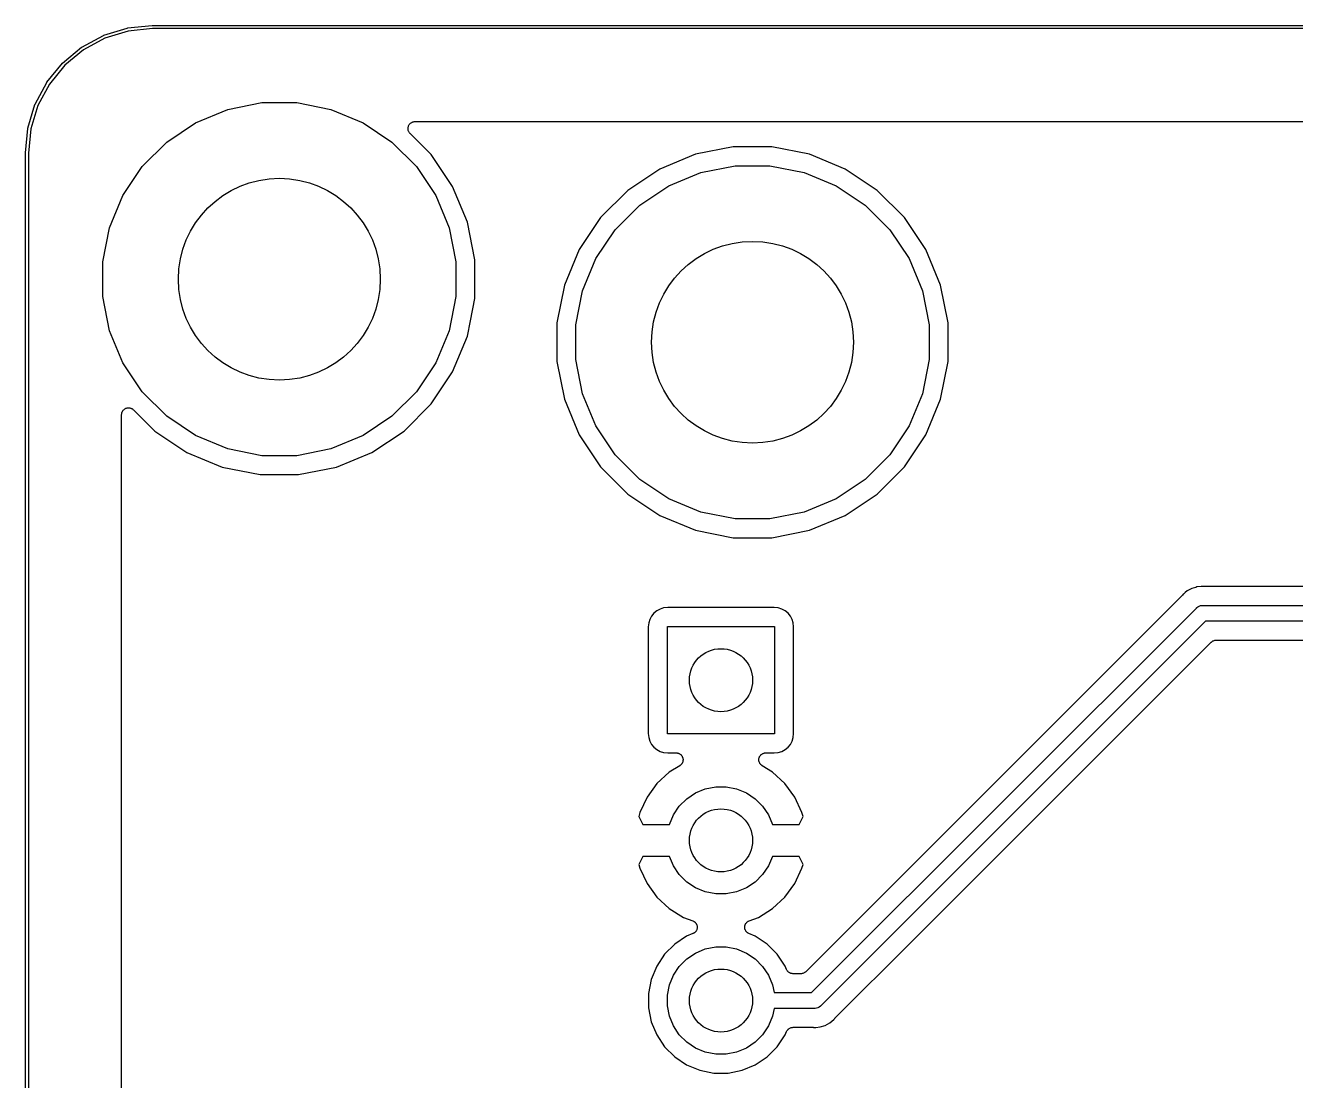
# Model space of a CAD drawing. Extents: x 13 to 148, y -136 to -18.
# Drawn here: x 12.97 to 33.11, y -34.71 to -17.98 of the extents above; entities that cross this region are included whole.
import ezdxf

# ---------------------------------------------------------------- set-up
doc = ezdxf.new("R2010")
doc.units = 0
doc.layers.add('BLACK', color=7, linetype='CONTINUOUS')

msp = doc.modelspace()

# ---------------------------------------------------------------- linework, layer by layer
at = {"layer": 'BLACK', "linetype": 'CONTINUOUS'}
for p, q in [((14.2176, -18.1324), (14.5905, -18.017)), ((14.6029, -18.0655), (14.2347, -18.1794)), ((14.5905, -18.017), (14.5908, -18.0169)), ((14.5908, -18.0169), (14.593, -18.0164)), ((14.593, -18.0164), (14.5952, -18.016)), ((14.5952, -18.016), (14.9834, -17.9752)), ((14.9874, -18.025), (14.6029, -18.0655)), ((14.9834, -17.9752), (14.9838, -17.9752)), ((14.9838, -17.9752), (14.9849, -17.9752)), ((14.9849, -17.9752), (14.9859, -17.975)), ((14.9859, -17.975), (14.9987, -17.975)), ((15.0001, -18.025), (14.9874, -18.025)), ((14.9987, -17.975), (14.9988, -17.975)), ((14.9988, -17.975), (145.501, -17.975)), ((145.499, -18.025), (15.0001, -18.025)), ((13.8659, -18.3224), (13.8679, -18.3212)), ((13.8679, -18.3212), (13.8697, -18.3199)), ((13.8697, -18.3199), (14.2131, -18.1343)), ((14.2347, -18.1794), (13.8957, -18.3628)), ((14.2131, -18.1343), (14.2134, -18.1341)), ((14.2131, -18.1343), (14.2131, -18.1343)), ((14.2131, -18.1343), (14.2131, -18.1343)), ((14.2134, -18.1341), (14.2155, -18.1333)), ((14.2155, -18.1333), (14.2176, -18.1324)), ((13.5649, -18.5715), (13.8657, -18.3227)), ((13.8957, -18.3628), (13.5987, -18.6084)), ((13.8657, -18.3227), (13.8659, -18.3224)), ((13.3148, -18.8774), (13.5615, -18.5749)), ((13.5987, -18.6084), (13.3551, -18.9071)), ((13.5615, -18.5749), (13.5617, -18.5747)), ((13.5615, -18.5749), (13.5615, -18.5749)), ((13.5615, -18.5749), (13.5615, -18.5749)), ((13.5617, -18.5747), (13.5633, -18.5731)), ((13.5633, -18.5731), (13.5649, -18.5715)), ((13.1288, -19.2261), (13.3121, -18.8815)), ((13.3551, -18.9071), (13.1741, -19.2474)), ((13.3121, -18.8815), (13.3122, -18.8812)), ((13.3121, -18.8815), (13.3121, -18.8815)), ((13.3121, -18.8815), (13.3121, -18.8815)), ((13.3122, -18.8812), (13.3135, -18.8793)), ((13.3135, -18.8793), (13.3148, -18.8774)), ((13.0142, -19.6043), (13.127, -19.2306)), ((13.1741, -19.2474), (13.0627, -19.6164)), ((13.127, -19.2306), (13.1271, -19.2303)), ((13.1271, -19.2303), (13.128, -19.2282)), ((13.128, -19.2282), (13.1288, -19.2261)), ((15.6737, -19.5187), (16.1833, -19.3076)), ((16.1833, -19.3076), (16.7242, -19.2)), ((16.7242, -19.2), (17.2758, -19.2)), ((17.2758, -19.2), (17.8167, -19.3076)), ((17.8167, -19.3076), (18.3263, -19.5187)), ((15.2151, -19.8251), (15.6737, -19.5187)), ((18.3263, -19.5187), (18.7849, -19.8251)), ((19.0724, -19.5317), (19.0805, -19.5251)), ((19.0805, -19.5251), (19.0888, -19.5184)), ((19.0888, -19.5184), (19.0889, -19.5183)), ((19.0889, -19.5183), (19.0891, -19.5182)), ((19.0891, -19.5182), (19.0983, -19.5133)), ((19.0983, -19.5133), (19.1077, -19.5083)), ((19.1077, -19.5083), (19.1079, -19.5082)), ((19.1079, -19.5082), (19.1081, -19.5082)), ((19.1081, -19.5082), (19.1182, -19.5051)), ((19.1182, -19.5051), (19.1283, -19.5021)), ((19.1283, -19.5021), (19.1285, -19.5021)), ((19.1285, -19.5021), (19.1286, -19.502)), ((19.1286, -19.502), (19.1392, -19.501)), ((19.1392, -19.501), (19.1496, -19.5)), ((19.1496, -19.5), (140.85, -19.5)), ((12.9751, -19.9976), (13.0132, -19.6091)), ((13.0132, -19.6087), (13.0137, -19.6065)), ((13.0132, -19.6091), (13.0132, -19.6087)), ((13.0137, -19.6065), (13.0142, -19.6043)), ((13.0627, -19.6164), (13.025, -20.0012)), ((19.0396, -19.6088), (19.0408, -19.5983)), ((19.0396, -19.609), (19.0396, -19.6088)), ((19.0396, -19.6092), (19.0396, -19.609)), ((19.0406, -19.6199), (19.0396, -19.6092)), ((19.0415, -19.6302), (19.0406, -19.6199)), ((19.0408, -19.5983), (19.0419, -19.5879)), ((19.0416, -19.6304), (19.0415, -19.6302)), ((19.0416, -19.6306), (19.0416, -19.6304)), ((19.0446, -19.6408), (19.0416, -19.6306)), ((19.0419, -19.5877), (19.042, -19.5875)), ((19.0419, -19.5879), (19.0419, -19.5877)), ((19.042, -19.5875), (19.0451, -19.5775)), ((19.0475, -19.6508), (19.0446, -19.6408)), ((19.0451, -19.5775), (19.0482, -19.5674)), ((19.0476, -19.651), (19.0475, -19.6508)), ((19.0476, -19.6512), (19.0476, -19.651)), ((19.0525, -19.6606), (19.0476, -19.6512)), ((19.0482, -19.5674), (19.0483, -19.5672)), ((19.0483, -19.5672), (19.0484, -19.567)), ((19.0484, -19.567), (19.0534, -19.5577)), ((19.0574, -19.6699), (19.0525, -19.6606)), ((19.0534, -19.5577), (19.0584, -19.5485)), ((19.0575, -19.6701), (19.0574, -19.6699)), ((19.0576, -19.6702), (19.0575, -19.6701)), ((19.0643, -19.6786), (19.0576, -19.6702)), ((19.0584, -19.5485), (19.0586, -19.5483)), ((19.0586, -19.5482), (19.0654, -19.5401)), ((19.0586, -19.5483), (19.0586, -19.5482)), ((19.0708, -19.6867), (19.0643, -19.6786)), ((19.0654, -19.5401), (19.0721, -19.5319)), ((19.071, -19.6869), (19.0708, -19.6867)), ((19.071, -19.687), (19.071, -19.6869)), ((19.0711, -19.687), (19.071, -19.687)), ((19.0718, -19.6878), (19.0711, -19.687)), ((19.4079, -20.0239), (19.0718, -19.6878)), ((19.0721, -19.5319), (19.0723, -19.5318)), ((19.0723, -19.5318), (19.0724, -19.5317)), ((14.8251, -20.2151), (15.2151, -19.8251)), ((18.7849, -19.8251), (19.1749, -20.2151)), ((24.1947, -19.9), (23.5958, -20.0191)), ((24.8053, -19.9), (24.1947, -19.9)), ((25.4042, -20.0191), (24.8053, -19.9)), ((12.975, -19.9988), (12.9751, -19.9976)), ((12.975, -134.001), (12.975, -19.9988)), ((12.9751, -19.9976), (12.9751, -19.9976)), ((13.025, -20.0012), (13.025, -134)), ((19.7472, -20.5316), (19.4079, -20.0239)), ((23.5958, -20.0191), (23.0316, -20.2528)), ((25.9684, -20.2528), (25.4042, -20.0191)), ((14.5187, -20.6737), (14.8251, -20.2151)), ((19.1749, -20.2151), (19.4813, -20.6737)), ((23.0316, -20.2528), (22.5239, -20.5921)), ((23.1737, -20.5187), (23.6833, -20.3076)), ((23.6833, -20.3076), (24.2242, -20.2)), ((24.2242, -20.2), (24.7758, -20.2)), ((24.7758, -20.2), (25.3167, -20.3076)), ((25.3167, -20.3076), (25.8263, -20.5187)), ((26.4761, -20.5921), (25.9684, -20.2528)), ((19.9809, -21.0958), (19.7472, -20.5316)), ((22.7151, -20.8251), (23.1737, -20.5187)), ((25.8263, -20.5187), (26.2849, -20.8251)), ((14.3076, -21.1833), (14.5187, -20.6737)), ((19.4813, -20.6737), (19.6924, -21.1833)), ((22.5239, -20.5921), (22.0921, -21.0239)), ((26.9079, -21.0239), (26.4761, -20.5921)), ((22.3251, -21.2151), (22.7151, -20.8251)), ((26.2849, -20.8251), (26.6749, -21.2151)), ((20.1, -21.6947), (19.9809, -21.0958)), ((22.0921, -21.0239), (21.7528, -21.5316)), ((27.2472, -21.5316), (26.9079, -21.0239)), ((14.2, -21.7242), (14.3076, -21.1833)), ((19.6924, -21.1833), (19.8, -21.7242)), ((22.0187, -21.6737), (22.3251, -21.2151)), ((26.6749, -21.2151), (26.9813, -21.6737)), ((21.7528, -21.5316), (21.5191, -22.0958)), ((27.4809, -22.0958), (27.2472, -21.5316)), ((14.2, -22.2758), (14.2, -21.7242)), ((19.8, -21.7242), (19.8, -22.2758)), ((20.1, -22.3053), (20.1, -21.6947)), ((21.8076, -22.1833), (22.0187, -21.6737)), ((26.9813, -21.6737), (27.1924, -22.1833)), ((21.5191, -22.0958), (21.4, -22.6947)), ((27.6, -22.6947), (27.4809, -22.0958)), ((14.3076, -22.8167), (14.2, -22.2758)), ((19.8, -22.2758), (19.6924, -22.8167)), ((20.029, -22.6624), (20.1, -22.3053)), ((21.7, -22.7242), (21.8076, -22.1833)), ((27.1924, -22.1833), (27.3, -22.7242)), ((19.9809, -22.9042), (20.029, -22.6624)), ((20.029, -22.6624), (20.029, -22.6624)), ((21.4, -22.6947), (21.4, -23.3053)), ((21.7, -23.2758), (21.7, -22.7242)), ((27.3, -22.7242), (27.3, -23.2758)), ((27.6, -23.3053), (27.6, -22.6947)), ((14.5187, -23.3263), (14.3076, -22.8167)), ((19.6924, -22.8167), (19.4813, -23.3263)), ((19.7472, -23.4684), (19.9809, -22.9042)), ((14.8251, -23.7849), (14.5187, -23.3263)), ((19.4813, -23.3263), (19.1749, -23.7849)), ((21.4, -23.3053), (21.5191, -23.9042)), ((21.8076, -23.8167), (21.7, -23.2758)), ((27.3, -23.2758), (27.1924, -23.8167)), ((27.4809, -23.9042), (27.6, -23.3053)), ((19.4079, -23.9761), (19.7472, -23.4684)), ((15.2151, -24.1749), (14.8251, -23.7849)), ((19.1749, -23.7849), (18.7849, -24.1749)), ((21.5191, -23.9042), (21.7528, -24.4684)), ((22.0187, -24.3263), (21.8076, -23.8167)), ((27.1924, -23.8167), (26.9813, -24.3263)), ((27.2472, -24.4684), (27.4809, -23.9042)), ((14.5, -24.1481), (14.5012, -24.1376)), ((14.5, -24.1485), (14.5, -24.1481)), ((14.5, -24.1485), (14.5, -24.1485)), ((14.5, -24.1485), (14.5, -24.1485)), ((14.5, -24.1496), (14.5, -24.1485)), ((14.5, -129.85), (14.5, -24.1496)), ((14.5012, -24.1376), (14.5023, -24.1271)), ((14.5023, -24.1271), (14.5024, -24.1269)), ((14.5024, -24.1268), (14.5056, -24.1166)), ((14.5024, -24.1269), (14.5024, -24.1268)), ((14.5056, -24.1166), (14.5087, -24.1066)), ((14.5087, -24.1066), (14.5088, -24.1065)), ((14.5088, -24.1065), (14.5089, -24.1063)), ((14.5089, -24.1063), (14.5139, -24.0971)), ((14.5139, -24.0971), (14.519, -24.0878)), ((14.519, -24.0878), (14.5191, -24.0876)), ((14.5191, -24.0876), (14.5192, -24.0875)), ((14.5192, -24.0875), (14.5259, -24.0795)), ((14.5259, -24.0795), (14.5328, -24.0713)), ((14.5328, -24.0713), (14.5329, -24.0712)), ((14.5329, -24.0712), (14.533, -24.071)), ((14.533, -24.071), (14.5414, -24.0643)), ((14.5414, -24.0643), (14.5494, -24.0578)), ((14.5494, -24.0578), (14.5496, -24.0577)), ((14.5496, -24.0577), (14.5498, -24.0576)), ((14.5498, -24.0576), (14.5592, -24.0527)), ((14.5592, -24.0527), (14.5684, -24.0478)), ((14.5684, -24.0478), (14.5686, -24.0477)), ((14.5686, -24.0477), (14.5688, -24.0476)), ((14.5688, -24.0476), (14.5789, -24.0447)), ((14.5789, -24.0447), (14.589, -24.0416)), ((14.589, -24.0416), (14.5892, -24.0416)), ((14.5892, -24.0416), (14.5894, -24.0416)), ((14.5894, -24.0416), (14.5998, -24.0406)), ((14.5998, -24.0406), (14.6104, -24.0396)), ((14.6104, -24.0396), (14.6106, -24.0396)), ((14.6106, -24.0396), (14.6108, -24.0396)), ((14.6108, -24.0396), (14.6211, -24.0407)), ((14.6211, -24.0407), (14.6317, -24.0418)), ((14.6317, -24.0418), (14.6319, -24.0419)), ((14.6319, -24.0419), (14.6321, -24.0419)), ((14.6321, -24.0419), (14.6422, -24.045)), ((14.6422, -24.045), (14.6523, -24.0481)), ((14.6523, -24.0481), (14.6524, -24.0482)), ((14.6524, -24.0482), (14.6526, -24.0482)), ((14.6526, -24.0482), (14.662, -24.0533)), ((14.662, -24.0533), (14.6712, -24.0582)), ((14.6712, -24.0582), (14.6713, -24.0583)), ((14.6713, -24.0583), (14.6715, -24.0584)), ((14.6715, -24.0584), (14.6797, -24.0652)), ((14.6797, -24.0652), (14.6878, -24.0718)), ((14.6878, -24.0718), (15.0239, -24.4079)), ((18.9761, -24.4079), (19.4079, -23.9761)), ((15.6737, -24.4813), (15.2151, -24.1749)), ((18.7849, -24.1749), (18.3263, -24.4813)), ((22.3251, -24.7849), (22.0187, -24.3263)), ((26.9813, -24.3263), (26.6749, -24.7849)), ((15.0239, -24.4079), (15.5316, -24.7472)), ((16.1833, -24.6924), (15.6737, -24.4813)), ((18.3263, -24.4813), (17.8167, -24.6924)), ((18.4684, -24.7472), (18.9761, -24.4079)), ((21.7528, -24.4684), (22.0921, -24.9761)), ((26.9079, -24.9761), (27.2472, -24.4684)), ((15.5316, -24.7472), (16.0958, -24.9809)), ((16.7242, -24.8), (16.1833, -24.6924)), ((17.8167, -24.6924), (17.2758, -24.8)), ((17.9042, -24.9809), (18.4684, -24.7472)), ((17.2758, -24.8), (16.7242, -24.8)), ((22.7151, -25.1749), (22.3251, -24.7849)), ((26.6749, -24.7849), (26.2849, -25.1749)), ((16.0958, -24.9809), (16.6947, -25.1)), ((16.6947, -25.1), (17.3053, -25.1)), ((17.3053, -25.1), (17.9042, -24.9809)), ((22.0921, -24.9761), (22.5239, -25.4079)), ((26.4761, -25.4079), (26.9079, -24.9761)), ((23.1737, -25.4813), (22.7151, -25.1749)), ((26.2849, -25.1749), (25.8263, -25.4813)), ((22.5239, -25.4079), (23.0316, -25.7472)), ((23.6833, -25.6924), (23.1737, -25.4813)), ((25.8263, -25.4813), (25.3167, -25.6924)), ((25.9684, -25.7472), (26.4761, -25.4079)), ((23.0316, -25.7472), (23.5958, -25.9809)), ((24.2242, -25.8), (23.6833, -25.6924)), ((25.3167, -25.6924), (24.7758, -25.8)), ((25.4042, -25.9809), (25.9684, -25.7472)), ((24.7758, -25.8), (24.2242, -25.8)), ((23.5958, -25.9809), (24.1947, -26.1)), ((24.1947, -26.1), (24.8053, -26.1)), ((24.8053, -26.1), (25.4042, -25.9809)), ((31.3592, -26.9708), (31.3381, -26.9881)), ((31.3907, -26.9449), (31.3592, -26.9708)), ((31.3592, -26.9708), (31.3592, -26.9708)), ((31.4646, -26.9055), (31.3907, -26.9449)), ((31.5245, -26.8873), (31.4646, -26.9055)), ((31.5447, -26.8811), (31.5245, -26.8873)), ((31.5245, -26.8873), (31.5245, -26.8873)), ((31.6124, -26.8745), (31.5447, -26.8811)), ((31.5447, -26.8811), (31.5447, -26.8811)), ((31.6125, -26.8745), (31.6124, -26.8745)), ((31.628, -26.8729), (31.6125, -26.8745)), ((31.6435, -26.8745), (31.628, -26.8729)), ((31.6481, -26.8745), (31.6435, -26.8745)), ((31.6527, -26.875), (31.6481, -26.8745)), ((31.6543, -26.875), (31.6527, -26.875)), ((89.8784, -26.875), (31.6543, -26.875)), ((31.3089, -27.0181), (25.3442, -32.9828)), ((31.3118, -27.0145), (31.3089, -27.0181)), ((31.3152, -27.0112), (31.3118, -27.0145)), ((31.3162, -27.0101), (31.3152, -27.0112)), ((31.326, -26.998), (31.3162, -27.0101)), ((31.3381, -26.9882), (31.326, -26.998)), ((31.3381, -26.9881), (31.3381, -26.9882)), ((31.5799, -27.184), (31.6035, -27.1768)), ((31.6035, -27.1768), (31.6219, -27.175)), ((31.6219, -27.175), (31.628, -27.1744)), ((31.6219, -27.175), (31.6219, -27.175)), ((31.628, -27.1744), (31.6341, -27.175)), ((31.6341, -27.175), (90.0482, -27.175)), ((22.8994, -27.3425), (22.8715, -27.3946)), ((22.9368, -27.2968), (22.8994, -27.3425)), ((22.9825, -27.2594), (22.9368, -27.2968)), ((23.0346, -27.2315), (22.9825, -27.2594)), ((23.0912, -27.2143), (23.0346, -27.2315)), ((23.1554, -27.208), (23.0912, -27.2143)), ((24.8446, -27.208), (23.1554, -27.208)), ((24.9088, -27.2143), (24.8446, -27.208)), ((24.9654, -27.2315), (24.9088, -27.2143)), ((25.0175, -27.2594), (24.9654, -27.2315)), ((25.0632, -27.2968), (25.0175, -27.2594)), ((25.1006, -27.3425), (25.0632, -27.2968)), ((25.1285, -27.3946), (25.1006, -27.3425)), ((25.4362, -33.315), (31.5353, -27.2159)), ((31.5353, -27.2159), (31.5392, -27.2112)), ((31.5392, -27.2112), (31.5439, -27.2073)), ((31.5439, -27.2073), (31.5582, -27.1956)), ((31.5439, -27.2073), (31.5439, -27.2073)), ((31.5582, -27.1956), (31.5799, -27.184)), ((31.5582, -27.1956), (31.5582, -27.1956)), ((31.5582, -27.1956), (31.5582, -27.1956)), ((22.8543, -27.4512), (22.848, -27.5154)), ((22.848, -27.5154), (22.848, -29.2046)), ((22.8715, -27.3946), (22.8543, -27.4512)), ((23.15, -29.21), (23.15, -27.51)), ((23.15, -27.51), (24.85, -27.51)), ((24.85, -27.51), (24.85, -29.21)), ((25.1457, -27.4512), (25.1285, -27.3946)), ((25.152, -27.5154), (25.1457, -27.4512)), ((25.152, -29.2046), (25.152, -27.5154)), ((31.6798, -27.425), (25.5807, -33.524)), ((90.0939, -27.425), (31.6798, -27.425)), ((27.0168, -32.5122), (31.7718, -27.7572)), ((31.7718, -27.7572), (31.7721, -27.757)), ((31.7721, -27.7569), (31.7729, -27.7561)), ((31.7721, -27.757), (31.7721, -27.7569)), ((31.7721, -27.7569), (31.7721, -27.7569)), ((31.7729, -27.7561), (31.7808, -27.7498)), ((31.7808, -27.7498), (31.7887, -27.7434)), ((31.7887, -27.7434), (31.7892, -27.7431)), ((31.7892, -27.7431), (31.7897, -27.7427)), ((31.7897, -27.7427), (31.7987, -27.7381)), ((31.7987, -27.7381), (31.8077, -27.7333)), ((31.8077, -27.7333), (31.8082, -27.7331)), ((31.8082, -27.7331), (31.8088, -27.7329)), ((31.8088, -27.7329), (31.8185, -27.73)), ((31.8185, -27.73), (31.8282, -27.7271)), ((31.8282, -27.7271), (31.8288, -27.727)), ((31.8288, -27.727), (31.8294, -27.7269)), ((31.8294, -27.7269), (31.8394, -27.726)), ((31.8394, -27.726), (31.8496, -27.725)), ((31.8496, -27.725), (90.0737, -27.725)), ((22.848, -29.2046), (22.8543, -29.2688)), ((22.8543, -29.2688), (22.8715, -29.3254)), ((22.8715, -29.3254), (22.8994, -29.3775)), ((22.8994, -29.3775), (22.9368, -29.4232)), ((24.85, -29.21), (23.15, -29.21)), ((25.0632, -29.4232), (25.1006, -29.3775)), ((25.1006, -29.3775), (25.1285, -29.3254)), ((25.1285, -29.3254), (25.1457, -29.2688)), ((25.1457, -29.2688), (25.152, -29.2046)), ((22.9368, -29.4232), (22.9825, -29.4606)), ((22.9825, -29.4606), (23.0346, -29.4885)), ((23.0346, -29.4885), (23.0912, -29.5057)), ((23.0912, -29.5057), (23.1554, -29.512)), ((23.1554, -29.512), (23.2895, -29.512)), ((23.2895, -29.512), (23.291, -29.512)), ((23.291, -29.512), (23.293, -29.5122)), ((23.293, -29.5122), (23.295, -29.5121)), ((23.295, -29.5121), (23.3037, -29.5134)), ((23.3037, -29.5134), (23.3123, -29.5144)), ((23.3123, -29.5144), (23.3143, -29.515)), ((23.3143, -29.515), (23.3163, -29.5153)), ((23.3163, -29.5153), (23.3245, -29.5182)), ((23.3245, -29.5182), (23.3328, -29.5209)), ((23.3328, -29.5209), (23.3346, -29.5219)), ((23.3346, -29.5219), (23.3365, -29.5225)), ((23.3365, -29.5225), (23.344, -29.527)), ((23.344, -29.527), (23.3516, -29.5312)), ((23.3516, -29.5312), (23.3532, -29.5325)), ((23.3532, -29.5325), (23.3549, -29.5336)), ((23.3549, -29.5336), (23.3614, -29.5394)), ((23.3614, -29.5394), (23.3681, -29.545)), ((23.3681, -29.545), (23.3693, -29.5466)), ((23.3693, -29.5466), (23.3708, -29.5479)), ((23.3708, -29.5479), (23.376, -29.5549)), ((23.376, -29.5549), (23.3815, -29.5618)), ((23.3815, -29.5618), (23.3824, -29.5635)), ((23.3824, -29.5635), (23.3837, -29.5652)), ((23.3837, -29.5652), (23.3874, -29.573)), ((23.3874, -29.573), (23.3915, -29.5808)), ((23.3915, -29.5808), (23.392, -29.5827)), ((23.392, -29.5827), (23.3929, -29.5845)), ((23.3929, -29.5845), (23.3951, -29.593)), ((23.3951, -29.593), (23.3975, -29.6014)), ((24.6028, -29.5999), (24.6054, -29.5915)), ((24.6054, -29.5915), (24.6076, -29.5831)), ((24.6076, -29.5831), (24.6085, -29.5813)), ((24.6085, -29.5813), (24.6091, -29.5794)), ((24.6091, -29.5794), (24.6133, -29.5717)), ((24.6133, -29.5717), (24.6172, -29.5638)), ((24.6172, -29.5638), (24.6184, -29.5622)), ((24.6184, -29.5622), (24.6193, -29.5605)), ((24.6193, -29.5605), (24.6249, -29.5537)), ((24.6249, -29.5537), (24.6302, -29.5468)), ((24.6302, -29.5468), (24.6317, -29.5455)), ((24.6317, -29.5455), (24.633, -29.5439)), ((24.633, -29.5439), (24.6398, -29.5384)), ((24.6398, -29.5384), (24.6463, -29.5326)), ((24.6463, -29.5326), (24.6481, -29.5316)), ((24.6481, -29.5316), (24.6497, -29.5304)), ((24.6497, -29.5304), (24.6574, -29.5263)), ((24.6574, -29.5263), (24.6649, -29.5219)), ((24.6649, -29.5219), (24.6668, -29.5212)), ((24.6668, -29.5212), (24.6686, -29.5203)), ((24.6686, -29.5203), (24.677, -29.5178)), ((24.677, -29.5178), (24.6852, -29.5149)), ((24.6852, -29.5149), (24.6872, -29.5147)), ((24.6872, -29.5147), (24.6892, -29.5141)), ((24.6892, -29.5141), (24.6979, -29.5132)), ((24.6979, -29.5132), (24.7065, -29.5121)), ((24.7065, -29.5121), (24.7085, -29.5122)), ((24.7085, -29.5122), (24.7105, -29.512)), ((24.7105, -29.512), (24.8446, -29.512)), ((24.8446, -29.512), (24.9088, -29.5057)), ((24.9088, -29.5057), (24.9654, -29.4885)), ((24.9654, -29.4885), (25.0175, -29.4606)), ((25.0175, -29.4606), (25.0632, -29.4232)), ((23.3469, -29.7158), (23.1806, -29.8177)), ((23.3486, -29.7146), (23.3469, -29.7158)), ((23.3503, -29.7136), (23.3486, -29.7146)), ((23.3571, -29.7081), (23.3503, -29.7136)), ((23.3641, -29.7028), (23.3571, -29.7081)), ((23.3654, -29.7013), (23.3641, -29.7028)), ((23.367, -29.7), (23.3654, -29.7013)), ((23.3725, -29.6933), (23.367, -29.7)), ((23.3784, -29.6868), (23.3725, -29.6933)), ((23.3794, -29.685), (23.3784, -29.6868)), ((23.3807, -29.6835), (23.3794, -29.685)), ((23.3848, -29.6758), (23.3807, -29.6835)), ((23.3892, -29.6683), (23.3848, -29.6758)), ((23.3899, -29.6664), (23.3892, -29.6683)), ((23.3909, -29.6646), (23.3899, -29.6664)), ((23.3935, -29.6563), (23.3909, -29.6646)), ((23.3963, -29.648), (23.3935, -29.6563)), ((23.3966, -29.646), (23.3963, -29.648)), ((23.3972, -29.6441), (23.3966, -29.646)), ((23.3981, -29.6354), (23.3972, -29.6441)), ((23.3975, -29.6014), (23.3977, -29.6034)), ((23.3977, -29.6034), (23.3982, -29.6053)), ((23.3994, -29.6268), (23.3981, -29.6354)), ((23.3982, -29.6053), (23.3987, -29.614)), ((23.3987, -29.614), (23.3995, -29.6228)), ((23.3995, -29.6228), (23.3993, -29.6248)), ((23.3993, -29.6248), (23.3994, -29.6268)), ((24.6005, -29.6212), (24.6014, -29.6125)), ((24.6007, -29.6232), (24.6005, -29.6212)), ((24.6006, -29.6252), (24.6007, -29.6232)), ((24.6017, -29.6339), (24.6006, -29.6252)), ((24.6014, -29.6125), (24.602, -29.6038)), ((24.6025, -29.6426), (24.6017, -29.6339)), ((24.602, -29.6038), (24.6026, -29.6019)), ((24.6031, -29.6445), (24.6025, -29.6426)), ((24.6026, -29.6019), (24.6028, -29.5999)), ((24.6033, -29.6465), (24.6031, -29.6445)), ((24.6061, -29.6548), (24.6033, -29.6465)), ((24.6085, -29.6632), (24.6061, -29.6548)), ((24.6095, -29.665), (24.6085, -29.6632)), ((24.6101, -29.6669), (24.6095, -29.665)), ((24.6144, -29.6745), (24.6101, -29.6669)), ((24.6185, -29.6822), (24.6144, -29.6745)), ((24.6198, -29.6838), (24.6185, -29.6822)), ((24.6208, -29.6855), (24.6198, -29.6838)), ((24.6265, -29.6921), (24.6208, -29.6855)), ((24.6319, -29.6989), (24.6265, -29.6921)), ((24.6335, -29.7002), (24.6319, -29.6989)), ((24.6348, -29.7018), (24.6335, -29.7002)), ((24.6417, -29.7071), (24.6348, -29.7018)), ((24.6484, -29.7127), (24.6417, -29.7071)), ((24.6502, -29.7137), (24.6484, -29.7127)), ((24.6517, -29.715), (24.6502, -29.7137)), ((24.6531, -29.7158), (24.6517, -29.715)), ((24.8194, -29.8177), (24.6531, -29.7158)), ((22.9852, -29.9984), (22.8288, -30.2137)), ((23.1806, -29.8177), (22.9852, -29.9984)), ((25.0148, -29.9984), (24.8194, -29.8177)), ((25.1712, -30.2137), (25.0148, -29.9984)), ((23.4582, -30.2398), (23.5974, -30.1467)), ((23.5974, -30.1467), (23.7521, -30.0827)), ((23.7521, -30.0827), (23.9163, -30.05)), ((23.9163, -30.05), (24.0837, -30.05)), ((24.0837, -30.05), (24.2479, -30.0827)), ((24.2479, -30.0827), (24.4026, -30.1467)), ((24.4026, -30.1467), (24.5418, -30.2398)), ((22.8288, -30.2137), (22.7161, -30.4583)), ((23.2467, -30.4974), (23.3398, -30.3582)), ((23.3398, -30.3582), (23.4582, -30.2398)), ((24.5418, -30.2398), (24.6602, -30.3582)), ((24.6602, -30.3582), (24.7533, -30.4974)), ((25.2839, -30.4583), (25.1712, -30.2137)), ((22.7161, -30.4583), (22.6977, -30.5189)), ((22.6977, -30.5189), (22.762, -30.646)), ((23.1852, -30.646), (23.2467, -30.4974)), ((24.7533, -30.4974), (24.8148, -30.646)), ((25.238, -30.646), (25.3023, -30.5189)), ((25.3023, -30.5189), (25.2839, -30.4583)), ((22.762, -30.646), (23.1852, -30.646)), ((24.8148, -30.646), (25.238, -30.646)), ((22.762, -31.154), (22.6977, -31.2811)), ((23.1852, -31.154), (22.762, -31.154)), ((23.2467, -31.3026), (23.1852, -31.154)), ((24.8148, -31.154), (24.7533, -31.3026)), ((25.238, -31.154), (24.8148, -31.154)), ((25.3023, -31.2811), (25.238, -31.154)), ((22.6977, -31.2811), (22.7161, -31.3417)), ((22.7161, -31.3417), (22.8288, -31.5863)), ((23.3398, -31.4418), (23.2467, -31.3026)), ((24.7533, -31.3026), (24.6602, -31.4418)), ((25.1712, -31.5863), (25.2839, -31.3417)), ((25.2839, -31.3417), (25.3023, -31.2811)), ((22.8288, -31.5863), (22.9852, -31.8016)), ((23.4582, -31.5602), (23.3398, -31.4418)), ((23.5974, -31.6533), (23.4582, -31.5602)), ((24.5418, -31.5602), (24.4026, -31.6533)), ((24.6602, -31.4418), (24.5418, -31.5602)), ((25.0148, -31.8016), (25.1712, -31.5863)), ((22.9852, -31.8016), (23.1806, -31.9823)), ((23.7521, -31.7173), (23.5974, -31.6533)), ((23.9163, -31.75), (23.7521, -31.7173)), ((24.0837, -31.75), (23.9163, -31.75)), ((24.2479, -31.7173), (24.0837, -31.75)), ((24.4026, -31.6533), (24.2479, -31.7173)), ((24.8194, -31.9823), (25.0148, -31.8016)), ((23.1806, -31.9823), (23.4075, -32.1213)), ((24.5925, -32.1213), (24.8194, -31.9823)), ((23.4075, -32.1213), (23.5516, -32.1745)), ((23.5516, -32.1745), (23.553, -32.175)), ((23.553, -32.175), (23.5548, -32.1759)), ((23.5548, -32.1759), (23.5566, -32.1765)), ((23.5566, -32.1765), (23.5644, -32.1807)), ((23.5644, -32.1807), (23.5722, -32.1847)), ((23.5722, -32.1847), (23.5737, -32.1859)), ((23.5737, -32.1859), (23.5755, -32.1868)), ((23.5755, -32.1868), (23.5822, -32.1925)), ((23.5822, -32.1925), (23.5891, -32.1979)), ((23.5891, -32.1979), (23.5904, -32.1993)), ((23.5904, -32.1993), (23.592, -32.2006)), ((23.592, -32.2006), (23.5975, -32.2075)), ((23.5975, -32.2075), (23.6032, -32.2141)), ((24.3967, -32.2145), (24.3977, -32.2128)), ((24.3977, -32.2128), (24.4035, -32.2063)), ((24.4035, -32.2063), (24.4091, -32.1995)), ((24.4091, -32.1995), (24.4107, -32.1983)), ((24.4107, -32.1983), (24.412, -32.1968)), ((24.412, -32.1968), (24.419, -32.1915)), ((24.419, -32.1915), (24.4258, -32.186)), ((24.4258, -32.186), (24.4275, -32.1851)), ((24.4275, -32.1851), (24.4291, -32.1839)), ((24.4291, -32.1839), (24.437, -32.18)), ((24.437, -32.18), (24.4448, -32.1759)), ((24.4448, -32.1759), (24.4467, -32.1754)), ((24.4467, -32.1754), (24.4484, -32.1745)), ((24.4484, -32.1745), (24.5925, -32.1213)), ((23.5556, -32.3793), (23.4553, -32.4209)), ((23.5573, -32.3784), (23.5556, -32.3793)), ((23.5592, -32.3778), (23.5573, -32.3784)), ((23.5668, -32.3734), (23.5592, -32.3778)), ((23.5745, -32.3692), (23.5668, -32.3734)), ((23.5761, -32.368), (23.5745, -32.3692)), ((23.5778, -32.367), (23.5761, -32.368)), ((23.5843, -32.3612), (23.5778, -32.367)), ((23.5911, -32.3556), (23.5843, -32.3612)), ((23.5924, -32.3541), (23.5911, -32.3556)), ((23.5939, -32.3528), (23.5924, -32.3541)), ((23.5992, -32.3458), (23.5939, -32.3528)), ((23.6048, -32.3391), (23.5992, -32.3458)), ((23.6032, -32.2141), (23.6042, -32.2158)), ((23.6042, -32.2158), (23.6054, -32.2173)), ((23.6057, -32.3373), (23.6048, -32.3391)), ((23.6054, -32.2173), (23.6095, -32.2251)), ((23.6069, -32.3358), (23.6057, -32.3373)), ((23.6108, -32.3279), (23.6069, -32.3358)), ((23.6095, -32.2251), (23.6139, -32.2327)), ((23.615, -32.3202), (23.6108, -32.3279)), ((23.6139, -32.2327), (23.6145, -32.2346)), ((23.6145, -32.2346), (23.6154, -32.2363)), ((23.6156, -32.3183), (23.615, -32.3202)), ((23.6154, -32.2363), (23.6179, -32.2447)), ((23.6164, -32.3165), (23.6156, -32.3183)), ((23.6187, -32.3081), (23.6164, -32.3165)), ((23.6179, -32.2447), (23.6207, -32.2531)), ((23.6213, -32.2996), (23.6187, -32.3081)), ((23.6207, -32.2531), (23.6209, -32.255)), ((23.6209, -32.255), (23.6215, -32.2569)), ((23.6215, -32.2977), (23.6213, -32.2996)), ((23.6215, -32.2569), (23.6223, -32.2657)), ((23.622, -32.2958), (23.6215, -32.2977)), ((23.6226, -32.287), (23.622, -32.2958)), ((23.6223, -32.2657), (23.6234, -32.2744)), ((23.6235, -32.2783), (23.6226, -32.287)), ((23.6234, -32.2744), (23.6233, -32.2763)), ((23.6233, -32.2763), (23.6235, -32.2783)), ((24.3765, -32.2767), (24.3767, -32.2748)), ((24.3773, -32.2855), (24.3765, -32.2767)), ((24.3766, -32.2728), (24.3779, -32.2641)), ((24.3767, -32.2748), (24.3766, -32.2728)), ((24.3778, -32.2943), (24.3773, -32.2855)), ((24.3782, -32.2962), (24.3778, -32.2943)), ((24.3779, -32.2641), (24.3788, -32.2554)), ((24.3784, -32.2981), (24.3782, -32.2962)), ((24.3809, -32.3066), (24.3784, -32.2981)), ((24.3788, -32.2554), (24.3794, -32.2535)), ((24.3794, -32.2535), (24.3797, -32.2516)), ((24.3797, -32.2516), (24.3826, -32.2433)), ((24.383, -32.3151), (24.3809, -32.3066)), ((24.3826, -32.2433), (24.3852, -32.2349)), ((24.3839, -32.3168), (24.383, -32.3151)), ((24.3844, -32.3187), (24.3839, -32.3168)), ((24.3885, -32.3265), (24.3844, -32.3187)), ((24.3852, -32.2349), (24.3861, -32.2332)), ((24.3861, -32.2332), (24.3868, -32.2313)), ((24.3868, -32.2313), (24.3912, -32.2237)), ((24.3923, -32.3344), (24.3885, -32.3265)), ((24.3912, -32.2237), (24.3954, -32.216)), ((24.3935, -32.336), (24.3923, -32.3344)), ((24.3944, -32.3378), (24.3935, -32.336)), ((24.3998, -32.3446), (24.3944, -32.3378)), ((24.3954, -32.216), (24.3967, -32.2145)), ((24.4051, -32.3517), (24.3998, -32.3446)), ((24.4066, -32.353), (24.4051, -32.3517)), ((24.4078, -32.3545), (24.4066, -32.353)), ((24.4145, -32.3602), (24.4078, -32.3545)), ((24.421, -32.3661), (24.4145, -32.3602)), ((24.4227, -32.3671), (24.421, -32.3661)), ((24.4242, -32.3684), (24.4227, -32.3671)), ((24.4319, -32.3726), (24.4242, -32.3684)), ((24.4394, -32.3771), (24.4319, -32.3726)), ((24.4413, -32.3778), (24.4394, -32.3771)), ((24.443, -32.3787), (24.4413, -32.3778)), ((24.4444, -32.3793), (24.443, -32.3787)), ((24.5447, -32.4209), (24.4444, -32.3793)), ((23.2669, -32.5467), (23.1067, -32.7069)), ((23.4553, -32.4209), (23.2669, -32.5467)), ((23.7521, -32.6227), (23.9163, -32.59)), ((23.9163, -32.59), (24.0837, -32.59)), ((24.0837, -32.59), (24.2479, -32.6227)), ((24.7331, -32.5467), (24.5447, -32.4209)), ((24.8933, -32.7069), (24.7331, -32.5467)), ((25.8071, -33.7219), (27.0168, -32.5122)), ((23.1067, -32.7069), (22.9809, -32.8953)), ((23.3398, -32.8982), (23.4582, -32.7798)), ((23.4582, -32.7798), (23.5974, -32.6867)), ((23.5974, -32.6867), (23.7521, -32.6227)), ((24.2479, -32.6227), (24.4026, -32.6867)), ((24.4026, -32.6867), (24.5418, -32.7798)), ((24.5418, -32.7798), (24.6602, -32.8982)), ((25.0191, -32.8953), (24.8933, -32.7069)), ((22.9809, -32.8953), (22.8942, -33.1046)), ((23.2467, -33.0374), (23.3398, -32.8982)), ((24.6602, -32.8982), (24.7533, -33.0374)), ((25.0406, -32.9471), (25.0191, -32.8953)), ((25.0454, -32.9561), (25.0406, -32.9471)), ((25.0502, -32.9652), (25.0454, -32.9561)), ((25.0505, -32.9656), (25.0502, -32.9652)), ((25.0507, -32.966), (25.0505, -32.9656)), ((25.0572, -32.9739), (25.0507, -32.966)), ((25.0636, -32.982), (25.0572, -32.9739)), ((25.064, -32.9823), (25.0636, -32.982)), ((25.0643, -32.9826), (25.064, -32.9823)), ((25.0722, -32.9891), (25.0643, -32.9826)), ((25.0801, -32.9958), (25.0722, -32.9891)), ((25.0805, -32.996), (25.0801, -32.9958)), ((25.0809, -32.9963), (25.0805, -32.996)), ((25.0899, -33.0011), (25.0809, -32.9963)), ((25.0989, -33.0061), (25.0899, -33.0011)), ((25.0993, -33.0063), (25.0989, -33.0061)), ((25.0998, -33.0065), (25.0993, -33.0063)), ((25.1096, -33.0095), (25.0998, -33.0065)), ((25.1193, -33.0126), (25.1096, -33.0095)), ((25.1198, -33.0127), (25.1193, -33.0126)), ((25.1203, -33.0128), (25.1198, -33.0127)), ((25.1305, -33.0138), (25.1203, -33.0128)), ((25.1407, -33.015), (25.1305, -33.0138)), ((25.1416, -33.015), (25.1407, -33.015)), ((25.1417, -33.015), (25.1416, -33.015)), ((25.1416, -33.015), (25.1416, -33.015)), ((25.1422, -33.015), (25.1417, -33.015)), ((25.2664, -33.015), (25.1422, -33.015)), ((25.2765, -33.014), (25.2664, -33.015)), ((25.2866, -33.0131), (25.2765, -33.014)), ((25.2872, -33.013), (25.2866, -33.0131)), ((25.2878, -33.0129), (25.2872, -33.013)), ((25.2975, -33.01), (25.2878, -33.0129)), ((25.3072, -33.0071), (25.2975, -33.01)), ((25.3078, -33.0069), (25.3072, -33.0071)), ((25.3083, -33.0067), (25.3078, -33.0069)), ((25.3173, -33.0019), (25.3083, -33.0067)), ((25.3263, -32.9973), (25.3173, -33.0019)), ((25.3268, -32.9969), (25.3263, -32.9973)), ((25.3273, -32.9966), (25.3268, -32.9969)), ((25.3352, -32.9902), (25.3273, -32.9966)), ((25.3431, -32.9839), (25.3352, -32.9902)), ((25.3439, -32.9831), (25.3431, -32.9839)), ((25.3442, -32.9828), (25.3439, -32.983)), ((25.3439, -32.983), (25.3439, -32.9831)), ((25.3439, -32.9831), (25.3439, -32.9831)), ((22.8942, -33.1046), (22.85, -33.3267)), ((23.15, -33.3563), (23.1827, -33.1921)), ((23.1827, -33.1921), (23.2467, -33.0374)), ((24.7533, -33.0374), (24.8173, -33.1921)), ((24.8173, -33.1921), (24.8418, -33.315)), ((22.85, -33.3267), (22.85, -33.5533)), ((23.15, -33.5237), (23.15, -33.3563)), ((24.8418, -33.315), (25.4362, -33.315)), ((22.85, -33.5533), (22.8942, -33.7754)), ((23.1827, -33.6879), (23.15, -33.5237)), ((24.8418, -33.565), (24.8173, -33.6879)), ((25.4819, -33.565), (24.8418, -33.565)), ((25.488, -33.5656), (25.4819, -33.565)), ((25.4941, -33.565), (25.488, -33.5656)), ((25.5125, -33.5632), (25.4941, -33.565)), ((25.4941, -33.565), (25.4941, -33.565)), ((25.5361, -33.556), (25.5125, -33.5632)), ((25.5578, -33.5444), (25.5361, -33.556)), ((25.5768, -33.5288), (25.5578, -33.5444)), ((25.5807, -33.524), (25.5768, -33.5288)), ((22.8942, -33.7754), (22.9809, -33.9847)), ((23.2467, -33.8426), (23.1827, -33.6879)), ((24.8173, -33.6879), (24.7533, -33.8426)), ((25.6514, -33.8345), (25.7253, -33.7951)), ((25.7253, -33.7951), (25.79, -33.742)), ((25.79, -33.742), (25.7999, -33.7299)), ((25.7999, -33.7299), (25.8008, -33.7288)), ((25.8008, -33.7288), (25.8042, -33.7255)), ((25.8042, -33.7255), (25.8071, -33.7219)), ((22.9809, -33.9847), (23.1067, -34.1731)), ((23.3398, -33.9818), (23.2467, -33.8426)), ((23.4582, -34.1002), (23.3398, -33.9818)), ((24.6602, -33.9818), (24.5418, -34.1002)), ((24.7533, -33.8426), (24.6602, -33.9818)), ((24.8933, -34.1731), (25.0191, -33.9847)), ((25.0191, -33.9847), (25.0406, -33.9329)), ((25.0406, -33.9329), (25.0408, -33.9324)), ((25.0408, -33.9323), (25.0412, -33.9315)), ((25.0408, -33.9324), (25.0408, -33.9323)), ((25.0408, -33.9324), (25.0408, -33.9324)), ((25.0412, -33.9315), (25.0461, -33.9226)), ((25.0461, -33.9226), (25.051, -33.9135)), ((25.051, -33.9135), (25.0513, -33.9131)), ((25.0513, -33.9131), (25.0516, -33.9127)), ((25.0516, -33.9127), (25.0581, -33.9049)), ((25.0581, -33.9049), (25.0647, -33.8969)), ((25.0647, -33.8969), (25.0651, -33.8966)), ((25.0651, -33.8966), (25.0654, -33.8963)), ((25.0654, -33.8963), (25.0734, -33.8899)), ((25.0734, -33.8899), (25.0813, -33.8834)), ((25.0813, -33.8834), (25.0818, -33.8832)), ((25.0818, -33.8832), (25.0821, -33.8829)), ((25.0821, -33.8829), (25.0912, -33.8781)), ((25.0912, -33.8781), (25.1003, -33.8733)), ((25.1003, -33.8733), (25.1008, -33.8732)), ((25.1008, -33.8732), (25.1012, -33.8729)), ((25.1012, -33.8729), (25.111, -33.8701)), ((25.111, -33.8701), (25.1208, -33.8671)), ((25.1208, -33.8671), (25.1213, -33.867)), ((25.1213, -33.867), (25.1218, -33.8669)), ((25.1218, -33.8669), (25.1319, -33.866)), ((25.1319, -33.866), (25.1422, -33.865)), ((25.1422, -33.865), (25.4617, -33.865)), ((25.4617, -33.865), (25.4633, -33.865)), ((25.4633, -33.865), (25.4679, -33.8655)), ((25.4679, -33.8655), (25.4725, -33.8655)), ((25.4725, -33.8655), (25.488, -33.8671)), ((25.488, -33.8671), (25.5035, -33.8655)), ((25.5035, -33.8655), (25.5036, -33.8655)), ((25.5036, -33.8655), (25.5713, -33.8588)), ((25.5713, -33.8588), (25.6514, -33.8345)), ((23.1067, -34.1731), (23.2669, -34.3333)), ((23.5974, -34.1933), (23.4582, -34.1002)), ((23.7521, -34.2573), (23.5974, -34.1933)), ((24.4026, -34.1933), (24.2479, -34.2573)), ((24.5418, -34.1002), (24.4026, -34.1933)), ((24.7331, -34.3333), (24.8933, -34.1731)), ((23.2669, -34.3333), (23.4553, -34.4591)), ((23.9163, -34.29), (23.7521, -34.2573)), ((24.0837, -34.29), (23.9163, -34.29)), ((24.2479, -34.2573), (24.0837, -34.29)), ((24.5447, -34.4591), (24.7331, -34.3333)), ((23.4553, -34.4591), (23.6646, -34.5458)), ((23.6646, -34.5458), (23.8867, -34.59)), ((23.8867, -34.59), (24.1133, -34.59)), ((24.1133, -34.59), (24.3354, -34.5458)), ((24.3354, -34.5458), (24.5447, -34.4591))]:
    msp.add_line(p, q, dxfattribs=at)
at = {"layer": 'BLACK'}
for centre, radius in [((17, -22), 1.6), ((17, -22), 1.6), ((24.5, -23), 1.6), ((24.5, -23), 1.6), ((24, -28.36), 0.5), ((24, -28.36), 0.5), ((24, -30.9), 0.5), ((24, -30.9), 0.5), ((24, -33.44), 0.5), ((24, -33.44), 0.5)]:
    msp.add_circle(centre, radius, dxfattribs=at)

doc.saveas('drawing.dxf')
